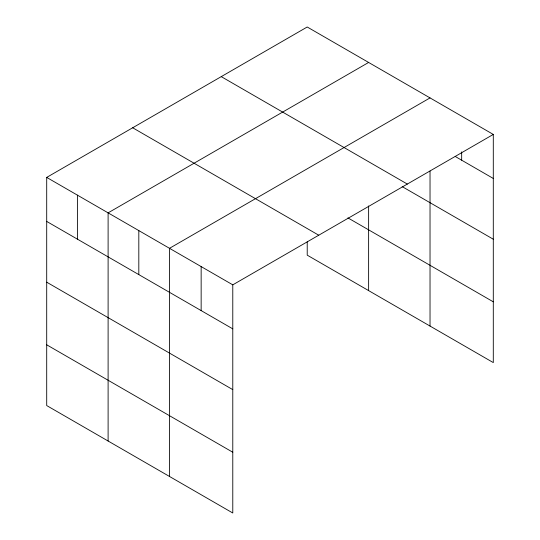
<?xml version="1.0" encoding="UTF-8"?>
<svg xmlns="http://www.w3.org/2000/svg" width="540" height="540" viewBox="0 0 540 540"><rect width="100%" height="100%" fill="white"/><g stroke="black" fill="none" stroke-linecap="round" stroke-linejoin="round"><path stroke-width="0.81" d="M46.703 177.41L232.781 284.843L232.781 513L46.703 405.567L46.703 177.41L307.22 27L493.297 134.433L493.297 362.59L307.22 255.157L307.22 241.839M368.624 62.451L108.108 212.861L108.108 441.018M430.029 97.909L169.513 248.312L169.513 476.476M232.781 284.843L493.297 134.433M455.193 156.452L493.297 178.457M221.245 76.633L407.329 184.066M402.185 186.617L493.297 239.22M347.915 217.89L493.297 301.826M132.671 127.771L318.755 235.21M46.703 221.427L232.781 328.86M46.703 282.191L232.781 389.63M46.703 344.804L232.781 452.237M461.666 151.882L461.666 160.191M430.029 171.059L430.029 326.066M368.624 205.956L368.624 290.615M201.15 266.578L201.15 310.601M138.814 230.587L138.814 274.61M77.402 195.136L77.402 239.153"/></g></svg>
